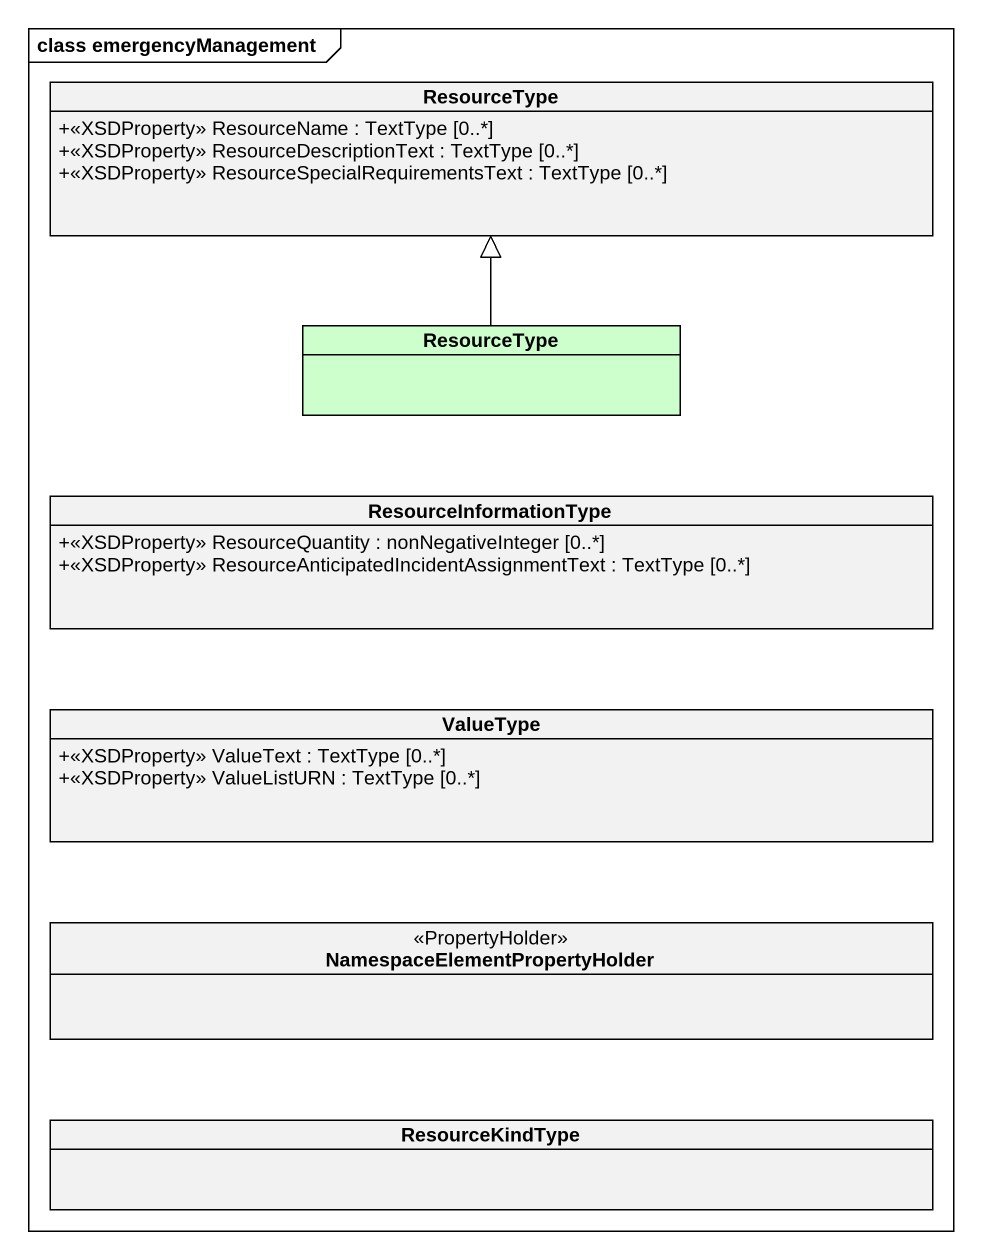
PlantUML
@startuml
mainframe class emergencyManagement
hide circle
hide empty members
skinparam classAttributeIconSize 0
class ResourceType {
  +<<XSDProperty>> ResourceName : TextType [0..*]
  +<<XSDProperty>> ResourceDescriptionText : TextType [0..*]
  +<<XSDProperty>> ResourceSpecialRequirementsText : TextType [0..*]
}
class "ResourceType" as ResourceType_2 #CCFFCC
class ResourceInformationType {
  +<<XSDProperty>> ResourceQuantity : nonNegativeInteger [0..*]
  +<<XSDProperty>> ResourceAnticipatedIncidentAssignmentText : TextType [0..*]
}
class ValueType {
  +<<XSDProperty>> ValueText : TextType [0..*]
  +<<XSDProperty>> ValueListURN : TextType [0..*]
}
class "NamespaceElementPropertyHolder" as NamespaceElementPropertyHold <<PropertyHolder>>
class ResourceKindType
ResourceType_2 -up-|> ResourceType
@enduml
